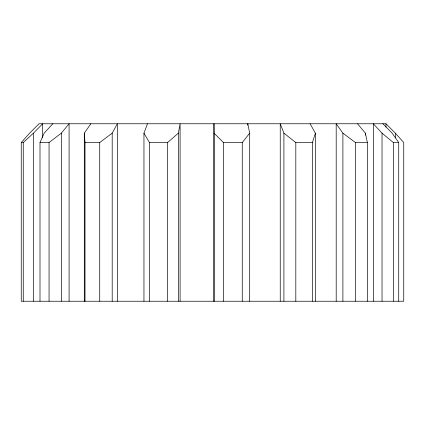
<?xml version="1.0" encoding="UTF-8"?>
<svg xmlns="http://www.w3.org/2000/svg" width="425" height="425" viewBox="0 0 425 425"><rect width="100%" height="100%" fill="white"/><g stroke="black" fill="none" stroke-linecap="round" stroke-linejoin="round"><path stroke-width="0.64" d="M178.341 301.235L178.341 133.158L180.099 123.765L180.099 301.235M312.418 301.235L312.418 142.55L315.377 133.158L310.096 123.765M143.953 301.235L143.953 133.158L147.47 123.765M40.003 301.235L40.003 142.55L44.152 133.158L52.796 123.765M90.876 123.765L84.293 133.158L85.016 142.55L99.732 142.55L112.195 133.158L117.348 123.765L117.348 301.235M242.261 301.235L242.261 142.55L249.693 133.158L247.78 123.765L247.78 125.088M40.003 142.55L49.056 142.55L61.317 133.158L69.084 123.765L69.084 301.235M21.25 142.55L29.644 133.158L39.031 123.765L385.969 123.765L395.356 133.158L403.75 142.55L403.75 301.235L21.25 301.235L21.25 142.55L23.263 142.55L33.458 133.158L42.649 123.765L42.649 137.673M143.953 133.158L149.441 142.55L167.577 142.55L178.341 133.158M213.966 301.235L213.966 123.765L214.046 133.158L223.465 142.55L242.261 142.55M280.24 301.235L280.24 123.765L283.905 133.158L295.816 142.55L312.418 142.55M336.196 301.235L336.196 123.765L342.895 133.158L355.486 142.55L367.354 142.55L367.354 301.235M373.325 301.235L373.325 123.765L382.033 133.158L393.385 142.55L398.724 142.55L398.724 301.235M382.92 123.765L392.147 133.158L398.724 142.55M357.547 123.765L365.399 133.158L367.354 142.55M395.356 133.158L395.356 137.79M393.385 142.55L393.385 301.235M385.969 123.765L385.969 127.075M382.033 133.158L382.033 301.235M365.399 133.158L365.399 135.145M355.486 142.55L355.486 301.235M342.895 133.158L342.895 301.235M315.377 133.158L315.377 301.235M295.816 142.55L295.816 301.235M283.905 133.158L283.905 301.235M249.693 133.158L249.693 301.235M223.465 142.55L223.465 301.235M214.046 133.158L214.046 301.235M167.577 142.55L167.577 301.235M149.441 142.55L149.441 301.235M112.195 133.158L112.195 301.235M99.732 142.55L99.732 301.235M85.016 142.55L85.016 301.235M84.293 133.158L84.293 301.235M61.317 133.158L61.317 301.235M49.056 142.55L49.056 301.235M33.458 133.158L33.458 301.235M23.263 142.55L23.263 301.235"/></g></svg>
